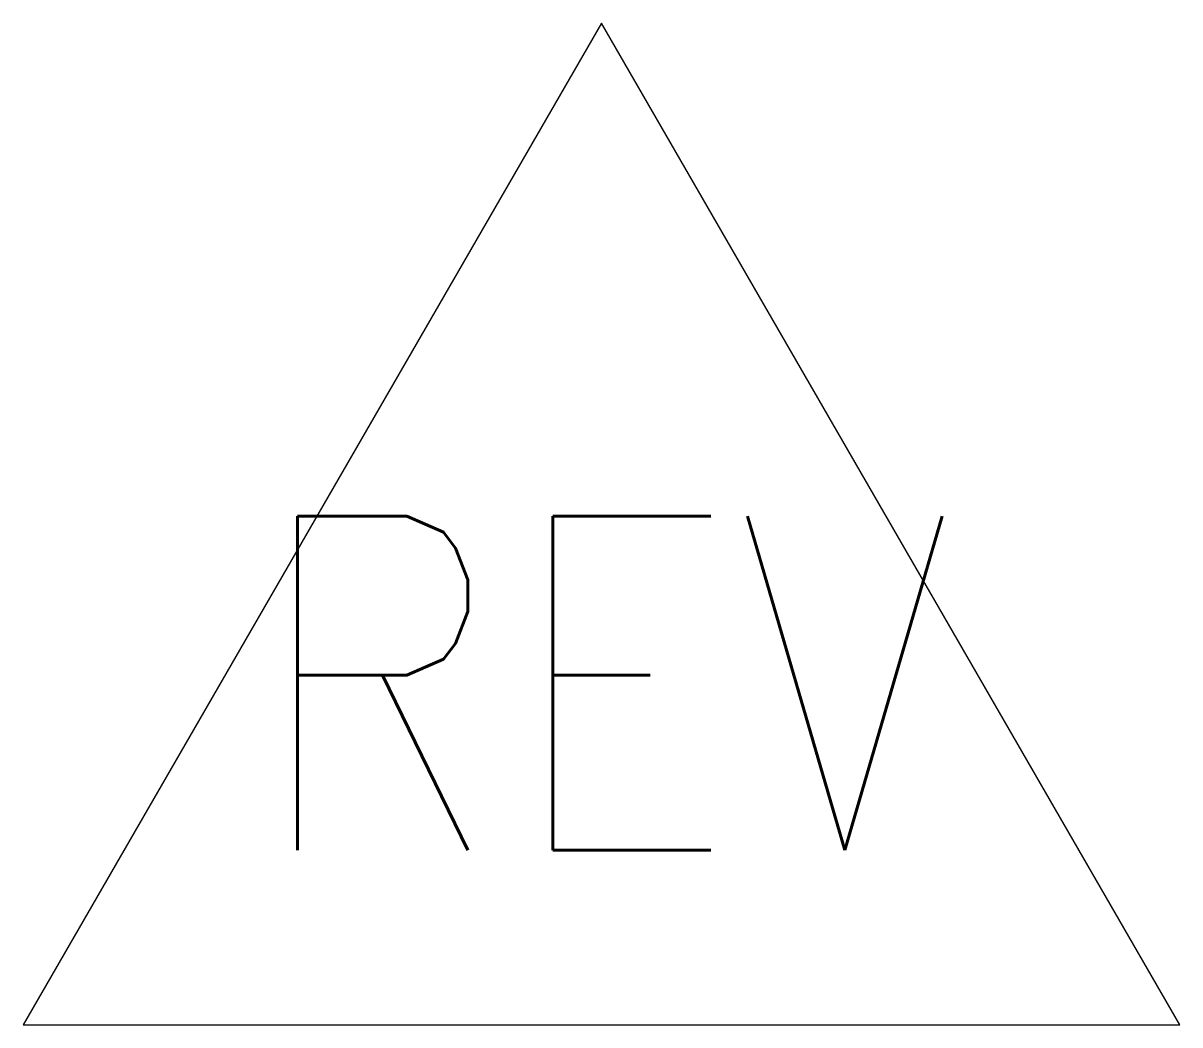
# Model space of a CAD drawing. Extents: x -0.217 to 0.217, y -0.375 to 0.
import ezdxf
from ezdxf.enums import TextEntityAlignment as Align

# ---------------------------------------------------------------- set-up
doc = ezdxf.new("R2010")
doc.units = 0
doc.header["$LTSCALE"] = 0.375
doc.header["$MEASUREMENT"] = 0
doc.set_wipeout_variables(frame=1)
doc.layers.get('0').update_dxf_attribs({"linetype": 'CONTINUOUS'})
doc.styles.add('ROMANS', font='romans.shx', dxfattribs={"width": 0.85})

msp = doc.modelspace()

# ---------------------------------------------------------------- wipeouts: each hides what was drawn before it
msp.add_wipeout([(0, 0), (-0.21651, -0.375), (0.21651, -0.375)])

# ---------------------------------------------------------------- next in the draw order: linework, layer by layer
msp.add_lwpolyline([(0, 0), (-0.21651, -0.375), (0.21651, -0.375)], close=True)

# ---------------------------------------------------------------- next in the draw order: texts
at = {"style": 'ROMANS', "width": 0.85}
msp.add_attdef('REV', text='#', height=0.125, dxfattribs=at).set_placement((0, -0.24708), align=Align.MIDDLE_CENTER)

doc.saveas('drawing.dxf')
